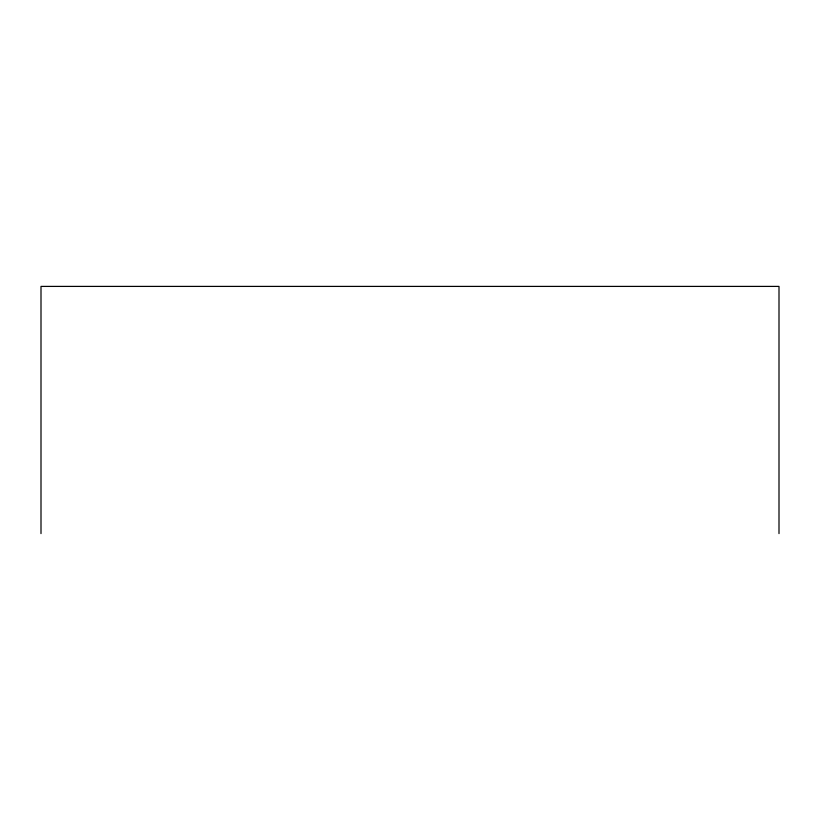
<?xml version="1.0" encoding="UTF-8"?>
<svg xmlns="http://www.w3.org/2000/svg" width="820" height="820" viewBox="0 0 820 820"><rect width="100%" height="100%" fill="white"/><g stroke="black" fill="none" stroke-linecap="round" stroke-linejoin="round"><path stroke-width="1.23" d="M779 533.595L779 286.406L41 286.406L41 533.595"/></g></svg>
